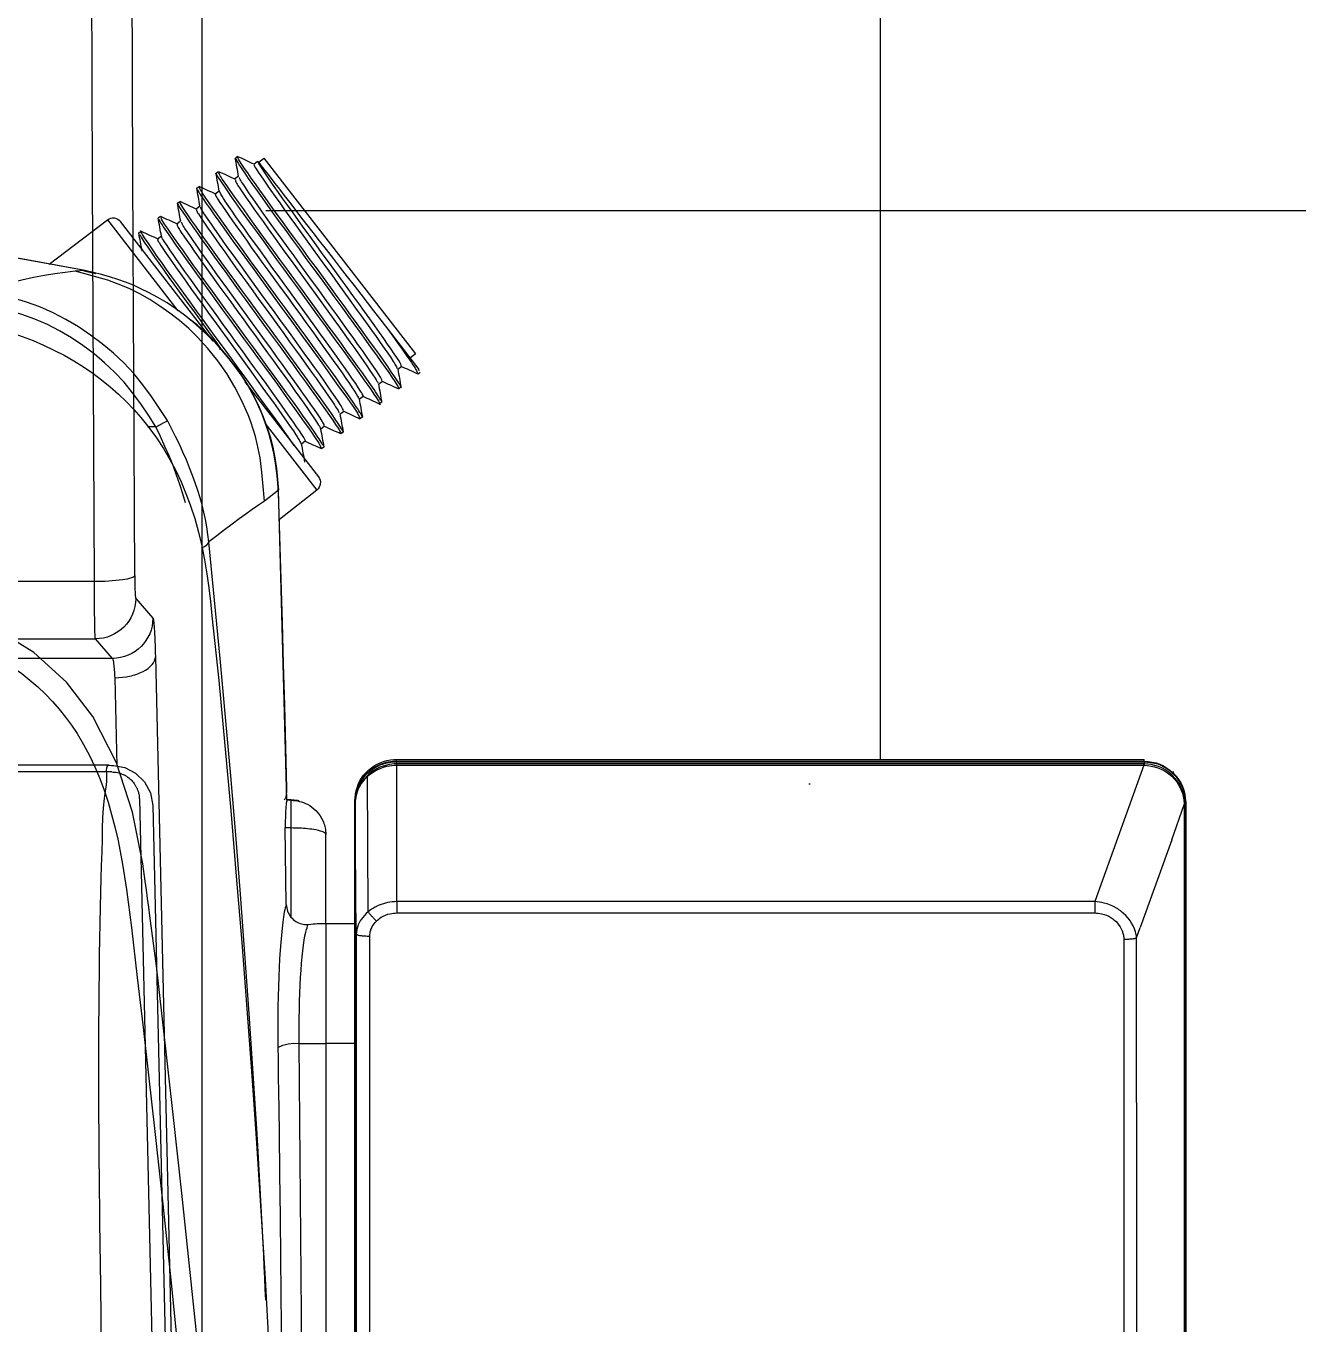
# Model space of a CAD drawing. Header units: millimetres. Extents: x 7294529 to 7346664, y 234399 to 276449.
# Drawn here: x 7302636.3 to 7302730.8, y 250838.3 to 250934.8 of the extents above; entities that cross this region are included whole.
import ezdxf
from ezdxf.xclip import XClip

# ---------------------------------------------------------------- set-up
doc = ezdxf.new("R2010")
doc.units = ezdxf.units.MM
doc.header["$LTSCALE"] = 100
doc.header["$XCLIPFRAME"] = 2
for name, color, linetype in [('BP', 7, 'Continuous'), ('U-39B-EX$0$FUR_욕실', 8, 'Continuous'), ('U-39B-EX$0$HAT', 8, 'Continuous'), ('U-39B-EX$0$S-ELE', 4, 'Continuous')]:
    doc.layers.add(name, color=color, linetype=linetype)

# ---------------------------------------------------------------- blocks, each defined once
blk = doc.blocks.new('U-39B-EX$0$대변기')
blk.add_wipeout([(22.249, 172.542), (8.912, 147.747), (6.746, 136.341), (0, 0), (6.746, -136.341), (8.912, -147.747), (22.075, -172.29), (48.748, -190.928), (71.393, -195), (166.776, -195), (163.874, -199.595), (211.559, -201.09), (211.593, -201.598), (211.811, -202.635), (212.508, -203.592), (213.122, -203.98), (214.154, -204.198), (220.754, -204.198), (220.754, -206.356), (211.679, -206.357), (211.156, -206.396), (210.27, -206.678), (209.31, -207.428), (208.746, -208.406), (208.586, -209.092), (208.561, -209.456), (208.566, -265.023), (208.683, -265.023), (208.781, -265.75), (209.146, -266.635), (209.439, -267.037), (210.115, -267.628), (210.657, -267.918), (211.055, -268.028), (211.754, -268.123), (489.288, -268.123), (490.393, -267.862), (490.867, -267.712), (491.452, -267.223), (492.007, -266.495), (492.243, -265.953), (492.338, -265.585), (492.393, -265), (492.393, -209.472), (492.274, -208.615), (492.053, -208.038), (491.645, -207.418), (491.175, -206.97), (490.657, -206.651), (490.048, -206.44), (489.564, -206.376), (489.288, -206.356), (294.651, -206.356), (294.651, -204.198), (299.371, -204.198), (299.927, -204.142), (300.815, -203.772), (301.133, -203.526), (301.57, -203.013), (301.802, -202.567), (301.976, -201.864), (301.977, -201.814), (356.763, -202.115), (409.646, -200.732), (451.071, -197.491), (521.76, -184.127), (558.832, -171.77), (607.507, -146.927), (640.318, -121.724), (666.396, -92.635), (682.862, -64.812), (689.365, -48.845), (694.462, -30.579), (696.683, -17.3), (697.462, -8.646), (697.701, 0.017), (696.016, 21.31), (691.269, 41.797), (683.337, 62.602), (669.046, 87.706), (652.78, 108.071), (630.642, 128.959), (599.081, 150.929), (558.195, 170.853), (516.937, 184.225), (478.6, 192.501), (440.581, 197.364), (409.565, 199.556), (375.328, 200.688), (311.092, 200.701), (281.722, 200.871), (251.346, 200.76), (223.329, 200.377), (188.294, 199.951), (182.405, 198.155), (177.518, 194.766), (79.796, 195), (40.704, 194.567), (37.247, 193.227), (37.247, 185.308)]).dxf.layer = 'U-39B-EX$0$FUR_욕실'
at = {"layer": 'U-39B-EX$0$FUR_욕실'}
for p, q in [((195.349, -186.996), (195.349, 0)), ((199.603, 0), (199.603, -187.068)), ((201.052, -188.343), (201.052, -30.493)), ((209.003, -188.092), (209.003, -179)), ((209.499, -188.288), (209.499, -179)), ((171.745, -183.628, 0), (168.446, -187.965, 0)), ((172.204, -186.132, 0), (172.101, -185.621, 0)), ((172.435, -187.098, 0), (172.204, -186.132, 0)), ((172.225, -186.278, 0), (172.204, -186.166, 0)), ((172.225, -186.278, 0), (172.278, -185.574, 0)), ((172.254, -186.214, 0), (172.438, -187.108, 0)), ((201.052, -188.343), (199.603, -187.068)), ((168.446, -187.965, 0), (175.213, -193.206, 0)), ((209.003, -188.09), (209.008, -188.272)), ((177.459, -195.823, 0), (168.575, -188.942, 0)), ((209.041, -188.683), (202.495, -188.53)), ((209.008, -188.272), (209.016, -188.404)), ((196.606, -190.066), (198.055, -191.341)), ((169.424, -190.305, 0), (169.298, -190.469, 0)), ((183.844, -191.571, 0), (183.844, -190.935, 0)), ((211.501, -190.336), (332.264, -193.142)), ((168.312, -191.742, 0), (168.188, -191.901, 0)), ((169.858, -191.68, 0), (169.633, -191.971, 0)), ((200.942, -191.528), (319.361, -194.282)), ((211.994, -191.336), (332.78, -194.141)), ((167.202, -193.175, 0), (167.077, -193.336, 0)), ((168.746, -193.116, 0), (168.522, -193.405, 0)), ((166.091, -194.61, 0), (165.966, -194.771, 0)), ((167.636, -194.548, 0), (167.411, -194.839, 0)), ((321.987, -195), (71.393, -195)), ((164.979, -196.045, 0), (164.856, -196.204, 0)), ((166.525, -195.984, 0), (166.3, -196.274, 0)), ((177.518, -195.931, 0), (177.518, -195.945, 0)), ((178.067, -196.294, 0), (178.004, -196.376, 0)), ((163.87, -197.477, 0), (163.743, -197.641, 0)), ((165.414, -197.418, 0), (165.189, -197.708, 0)), ((180.498, -198.176, 0), (187.559, -203.645, 0)), ((164.181, -199.199, 0), (163.874, -199.594, 0)), ((163.874, -199.594, 0), (178.422, -210.861, 0)), ((164.303, -198.852, 0), (164.089, -199.128, 0)), ((183.558, -199.669, 0), (188.538, -203.525, 0)), ((188.56, -200.685, 0), (189.356, -199.633, 0)), ((211.603, -201.312, 0), (188.56, -200.685, 0)), ((188.538, -203.525, 0), (190.726, -200.75, 0)), ((211.554, -201.311, 0), (211.554, -201.598, 0)), ((211.554, -201.598, 0), (211.603, -201.598, 0)), ((211.603, -201.312, 0), (211.603, -201.312, 0)), ((211.603, -201.598, 0), (211.603, -201.312, 0)), ((211.603, -201.598, 0), (213.639, -201.598, 0)), ((219.342, -201.259, 0), (213.639, -201.186, 0)), ((213.639, -201.186, 0), (213.639, -201.598, 0)), ((213.639, -201.598, 0), (220.287, -201.598, 0)), ((184.913, -202.668, 0), (185.137, -202.379, 0)), ((288.582, -202.733, 0), (229.685, -202.227, 0)), ((229.685, -202.227, 0), (229.685, -204.198, 0)), ((183.801, -204.104, 0), (184.026, -203.813, 0)), ((185.346, -204.043, 0), (185.471, -203.882, 0)), ((220.754, -204.198, 0), (214.154, -204.198, 0)), ((220.754, -203.891, 0), (220.754, -204.198, 0)), ((220.754, -204.198, 0), (220.754, -206.356, 0)), ((220.754, -204.198, 0), (229.685, -204.198, 0)), ((229.685, -206.356, 0), (229.685, -204.198, 0)), ((229.685, -204.198, 0), (288.582, -204.198, 0)), ((229.685, -204.198, 0), (288.582, -204.198, 0)), ((182.691, -205.538, 0), (182.915, -205.248, 0)), ((184.235, -205.479, 0), (184.36, -205.316, 0)), ((489.288, -206.356, 0), (211.755, -206.356, 0)), ((211.89, -206.373, 0), (211.755, -206.365, 0)), ((489.288, -206.365, 0), (211.755, -206.365, 0)), ((221.549, -206.464, 0), (211.89, -206.373, 0)), ((181.58, -206.972, 0), (181.804, -206.682, 0)), ((183.125, -206.911, 0), (183.248, -206.752, 0)), ((219.894, -207.342, 0), (209.842, -207.291, 0)), ((488.226, -207.459, 0), (221.7, -207.464, 0)), ((180.468, -208.407, 0), (180.693, -208.117, 0)), ((182.013, -208.347, 0), (182.139, -208.184, 0)), ((176.579, -208.802, 0), (179.572, -211.12, 0)), ((179.358, -209.84, 0), (179.582, -209.551, 0)), ((180.903, -209.781, 0), (181.027, -209.62, 0)), ((208.561, -209.456, 0), (208.561, -264.92, 0)), ((208.565, -209.456, 0), (208.561, -209.456, 0)), ((208.565, -209.456, 0), (208.565, -264.92, 0)), ((208.565, -209.456, 0), (208.565, -209.456, 0)), ((208.683, -209.456, 0), (208.565, -209.456, 0)), ((208.683, -209.456, 0), (208.683, -265.023, 0)), ((208.899, -209.472, 0), (208.733, -209.464, 0)), ((208.733, -209.464, 0), (208.733, -265.023, 0)), ((208.899, -209.472, 0), (208.899, -209.472, 0)), ((208.899, -264.997, 0), (208.899, -209.472, 0)), ((219.139, -209.472, 0), (208.99, -209.472, 0)), ((208.99, -209.472, 0), (208.99, -264.997, 0)), ((219.139, -209.472, 0), (219.98, -209.472, 0)), ((219.139, -261.371, 0), (219.139, -209.472, 0)), ((219.98, -209.472, 0), (219.98, -261.371, 0)), ((178.422, -210.861, 0), (178.728, -210.466, 0)), ((179.686, -211.133, 0), (179.572, -211.12, 0)), ((179.792, -211.215, 0), (179.916, -211.055, 0)), ((208.99, -264.997, 0), (219.139, -261.371, 0)), ((208.565, -264.92, 0), (208.561, -264.92, 0)), ((208.565, -264.92, 0), (208.566, -265.023, 0)), ((208.683, -265.023, 0), (208.566, -265.023, 0)), ((208.733, -265.023, 0), (208.899, -265.023, 0)), ((208.899, -265.023, 0), (208.899, -264.997, 0)), ((214.534, -267.078, 0), (221.072, -264.741, 0)), ((221.828, -264.47, 0), (221.072, -264.741, 0)), ((221.828, -264.47, 0), (221.828, -264.47, 0)), ((209.576, -267.208, 0), (209.469, -267.208, 0)), ((214.534, -267.078, 0), (211.927, -268.01, 0)), ((211.754, -268.123, 0), (211.645, -268.123, 0)), ((211.884, -268.025, 0), (211.754, -268.073, 0)), ((211.754, -268.073, 0), (489.288, -268.073, 0)), ((211.754, -268.123, 0), (489.288, -268.123, 0)), ((211.884, -268.025, 0), (211.892, -268.009, 0)), ((211.916, -268.025, 0), (211.884, -268.025, 0)), ((211.916, -268.025, 0), (211.927, -268.01, 0))]:
    blk.add_line(p, q, dxfattribs=at)
at = {"layer": 'U-39B-EX$0$FUR_욕실', "elevation": 0, "flags": 128}
for points in [[(217.606, -190.769), (216.324, -190.594), (212.491, -189.821), (208.811, -188.64), (205.387, -186.885), (202.832, -184.919), (200.615, -182.483), (198.812, -179.546), (197.512, -176.235), (196.778, -172.967), (196.44, -169.57), (196.405, -168.25), (196.405, -168.25), (196.405, -168.25)], [(211.554, -201.598), (211.603, -202.105), (211.627, -202.213)], [(489.423, -206.373), (488.809, -206.373), (486.351, -206.373), (476.523, -206.373), (437.208, -206.373), (279.951, -206.373), (270.771, -206.373), (214.537, -206.373), (211.89, -206.373)], [(211.89, -206.373), (214.537, -206.373), (270.771, -206.373), (350.656, -206.373), (406.89, -206.373), (463.123, -206.373), (489.423, -206.373)], [(221.549, -206.464), (223.526, -206.464), (231.434, -206.464), (263.067, -206.463), (389.599, -206.461), (431.857, -206.46), (488.076, -206.459)], [(208.99, -209.472), (208.973, -209.472), (208.958, -209.472), (208.944, -209.472), (208.931, -209.472), (208.921, -209.472), (208.912, -209.472), (208.905, -209.472), (208.899, -209.472)], [(219.139, -261.371), (219.226, -261.371), (219.321, -261.371), (219.422, -261.371), (219.529, -261.371), (219.639, -261.371), (219.752, -261.371), (219.866, -261.371), (219.98, -261.371)], [(221.932, -263.52), (339.146, -263.564), (398.711, -263.592), (458.275, -263.624), (488.057, -263.643)], [(208.99, -264.997), (208.973, -264.997), (208.958, -264.997), (208.944, -264.997), (208.931, -264.997), (208.921, -264.997), (208.912, -264.997), (208.905, -264.997), (208.899, -264.997)], [(489.392, -268.027), (380.659, -268.026), (350.649, -268.026), (230.61, -268.025), (211.916, -268.025)], [(211.927, -268.01), (212.542, -268.01), (214.999, -268.01), (224.827, -268.009), (264.142, -268.008), (342.771, -268.004), (416.09, -267.998), (489.41, -267.991)]]:
    blk.add_lwpolyline(points, dxfattribs=at)
at = {"layer": 'U-39B-EX$0$FUR_욕실'}
blk.add_lwpolyline([(209.016, -188.404), (209.178, -189.266), (209.587, -190.06), (210.222, -190.713), (211.045, -191.16), (212, -191.336)], dxfattribs=at)
for centre, radius, start, end in [((87.937, -18978.659), 18791.97, 89.6725033, 90.0355059), ((196.599, -187.063), 3.003, 270.11926, 359.89308), ((169.004, -188.389, 0), 0.7, 142.7429, 232.2429), ((128.389, -8780.175), 8593.535, 89.1108878, 89.2359455), ((198.049, -188.338), 3.003, 270.11926, 359.89308), ((87.463, -19012.519), 18822.832, 89.6729509, 90.0338237), ((192.067, -194.767, 0), 0.801, 293.78779, 346.24709), ((232.463, -201.926, 0), 2.795, 152.49794, 186.20052), ((187.988, -203.092, 0), 0.7, 232.2429, 321.7429), ((211.769, -209.442, 0), 3.086, 91.67736, 180.25524), ((209.009, -250.798, 0), 41.327, 90.0269, 90.15296), ((209.007, -262.542, 0), 2.484, 267.50862, 269.61675)]:
    blk.add_arc(centre, radius, start, end, dxfattribs=at)
for points, knots in [([(216.433, 189.482, 0), (218.563, 189.887, 0), (223.766, 190.875, 0), (232.28, 191.757, 0), (241.849, 192.564, 0), (254.516, 193.721, 0), (270.372, 195.323, 0), (289.667, 196.816, 0), (309.316, 198.032, 0), (329.548, 198.875, 0), (350.383, 199.375, 0), (371.781, 199.531, 0), (393.43, 199.258, 0), (415.082, 198.524, 0), (436.663, 197.218, 0), (458.082, 195.158, 0), (477.787, 192.441, 0), (495.729, 189.193, 0), (511.908, 185.608, 0), (527.926, 181.34, 0), (543.987, 176.268, 0), (560.035, 170.287, 0), (575.995, 163.318, 0), (591.535, 155.426, 0), (606.536, 146.594, 0), (619.783, 137.558, 0), (631.361, 128.533, 0), (641.396, 119.733, 0), (650.88, 110.328, 0), (659.715, 100.335, 0), (667.917, 89.636, 0), (675.35, 78.188, 0), (681.921, 66.023, 0), (687.475, 53.363, 0), (691.561, 41.379, 0), (694.407, 30.237, 0), (696.282, 20.048, 0), (697.436, 9.753, 0), (697.858, -1.187, 0), (697.334, -12.73, 0), (695.748, -24.794, 0), (693.189, -36.691, 0), (689.685, -48.404, 0), (685.255, -59.87, 0), (679.943, -71.044, 0), (673.833, -81.803, 0), (666.71, -92.479, 0), (658.518, -102.969, 0), (649.265, -113.209, 0), (639.333, -122.82, 0), (628.827, -131.785, 0), (617.296, -140.506, 0), (604.706, -148.885, 0), (591.042, -156.837, 0), (576.926, -164.019, 0), (562.444, -170.443, 0), (547.677, -176.128, 0), (532.193, -181.255, 0), (516.003, -185.779, 0), (499.126, -189.687, 0), (482.109, -192.888, 0), (462.899, -195.751, 0), (441.504, -198.03, 0), (418.005, -199.591, 0), (394.506, -200.392, 0), (371.129, -200.676, 0), (347.952, -200.516, 0), (326.901, -199.968, 0), (307.936, -199.127, 0), (290.952, -198.087, 0), (274.239, -196.804, 0), (255.578, -195.109, 0), (237.592, -193.131, 0), (224.266, -191.691, 0), (218.472, -190.889, 0), (217.606, -190.769, 0)], [0, 0, 0, 0, 0.006414, 0.015663, 0.024923, 0.034178, 0.052154, 0.070145, 0.08813, 0.106098, 0.124692, 0.14331, 0.161928, 0.180522, 0.198654, 0.216798, 0.23493, 0.248839, 0.262762, 0.276681, 0.290586, 0.305167, 0.319791, 0.33442, 0.349026, 0.363592, 0.374762, 0.385967, 0.397177, 0.408367, 0.419523, 0.431089, 0.442694, 0.454295, 0.465855, 0.474529, 0.483225, 0.491917, 0.500588, 0.510762, 0.520971, 0.531186, 0.541366, 0.55172, 0.562103, 0.572488, 0.582845, 0.594387, 0.605965, 0.617564, 0.629159, 0.640716, 0.653946, 0.667211, 0.680502, 0.693803, 0.70709, 0.720335, 0.734871, 0.749421, 0.763973, 0.778513, 0.798415, 0.818332, 0.838233, 0.858409, 0.878602, 0.898779, 0.914313, 0.929857, 0.945405, 0.960943, 0.982757, 0.997423, 1, 1, 1, 1]), ([(198.385, -168.282, 0), (198.388, -168.701, 0), (198.4, -170.197, 0), (198.627, -172.741, 0), (199.289, -175.907, 0), (200.445, -178.924, 0), (202.101, -181.665, 0), (204.2, -183.946, 0), (206.811, -185.935, 0), (209.956, -187.493, 0), (213.557, -188.582, 0), (217.277, -189.278, 0), (224.738, -190.197, 0), (238.401, -191.748, 0), (257.976, -193.816, 0), (279.916, -195.742, 0), (301.726, -197.242, 0), (322.265, -198.221, 0), (341.414, -198.776, 0), (359.05, -199.034, 0), (376.888, -199.028, 0), (396.39, -198.738, 0), (417.571, -198.016, 0), (440.368, -196.526, 0), (461.417, -194.336, 0), (480.637, -191.533, 0), (498.012, -188.306, 0), (515.242, -184.344, 0), (531.635, -179.771, 0), (547.174, -174.623, 0), (561.856, -168.97, 0), (576.255, -162.582, 0), (590.289, -155.442, 0), (603.876, -147.535, 0), (616.386, -139.209, 0), (627.839, -130.55, 0), (638.266, -121.655, 0), (648.124, -112.12, 0), (657.309, -101.96, 0), (665.436, -91.558, 0), (672.499, -80.976, 0), (678.555, -70.32, 0), (683.819, -59.252, 0), (688.209, -47.9, 0), (691.679, -36.307, 0), (694.214, -24.537, 0), (695.786, -12.602, 0), (696.305, -1.181, 0), (695.887, 9.642, 0), (694.743, 19.826, 0), (692.887, 29.906, 0), (690.067, 40.933, 0), (686.019, 52.799, 0), (680.514, 65.337, 0), (674.002, 77.385, 0), (666.633, 88.729, 0), (658.497, 99.338, 0), (649.727, 109.251, 0), (640.314, 118.581, 0), (630.356, 127.312, 0), (618.858, 136.273, 0), (605.694, 145.251, 0), (590.78, 154.031, 0), (575.332, 161.876, 0), (559.465, 168.806, 0), (541.951, 175.335, 0), (522.758, 181.244, 0), (501.905, 186.362, 0), (480.646, 190.415, 0), (459.06, 193.454, 0), (437.233, 195.588, 0), (415.665, 196.907, 0), (394.445, 197.638, 0), (373.633, 197.927, 0), (353.05, 197.818, 0), (332.507, 197.384, 0), (312.066, 196.597, 0), (291.744, 195.397, 0), (271.798, 193.901, 0), (255.532, 192.294, 0), (242.697, 191.132, 0), (233.169, 190.375, 0), (223.763, 189.307, 0), (216.129, 188.114, 0), (210.316, 186.524, 0), (206.85, 184.792, 0), (204.178, 182.734, 0), (202.111, 180.499, 0), (200.4, 177.684, 0), (199.171, 174.361, 0), (198.489, 170.79, 0), (198.42, 168.332, 0), (198.385, 167.103, 0)], [0, 0, 0, 0, 0.001013, 0.003622, 0.006228, 0.009035, 0.011841, 0.014627, 0.017416, 0.020908, 0.024426, 0.027971, 0.031501, 0.045381, 0.066017, 0.085104, 0.104198, 0.12328, 0.137934, 0.152601, 0.167268, 0.181921, 0.200236, 0.218565, 0.236881, 0.250956, 0.265043, 0.279128, 0.293198, 0.305689, 0.318219, 0.330762, 0.343296, 0.355806, 0.368283, 0.37916, 0.390074, 0.400992, 0.41189, 0.422754, 0.432485, 0.442242, 0.451997, 0.461726, 0.47128, 0.480865, 0.490446, 0.499993, 0.508129, 0.516286, 0.524445, 0.532584, 0.543445, 0.554344, 0.565246, 0.576112, 0.586613, 0.597144, 0.607694, 0.61824, 0.628753, 0.642488, 0.65626, 0.670054, 0.683843, 0.697592, 0.714681, 0.731786, 0.74888, 0.766406, 0.783944, 0.801471, 0.818416, 0.835382, 0.852348, 0.869292, 0.88688, 0.904485, 0.922096, 0.939692, 0.948425, 0.957164, 0.965892, 0.974611, 0.978706, 0.982792, 0.98541, 0.988024, 0.991033, 0.994042, 0.997019, 1, 1, 1, 1]), ([(172.204, -186.166, 0), (171.045, -179.862, 0), (168.726, -167.251, 0), (166.772, -154.579, 0), (165.795, -148.242, 0)], [0, 0, 0, 0, 0.499908, 1, 1, 1, 1]), ([(172.101, -185.621, 0), (170.961, -179.407, 0), (168.683, -166.977, 0), (166.758, -154.488, 0), (165.795, -148.242, 0)], [0, 0, 0, 0, 0.49991, 1, 1, 1, 1]), ([(175.322, -171.849, 0), (175.401, -173.083, 0), (175.56, -175.55, 0), (176.263, -179.118, 0), (177.361, -182.472, 0), (178.867, -185.537, 0), (180.804, -188.241, 0), (183.255, -190.694, 0), (186.229, -192.706, 0), (189.799, -194.3, 0), (193.719, -195.274, 0), (202.891, -196.301, 0), (217.217, -197.586, 0), (237.029, -199.105, 0), (257.294, -200.289, 0), (276.281, -201.111, 0), (293.916, -201.654, 0), (310.104, -201.989, 0), (326.565, -202.174, 0), (343.471, -202.202, 0), (360.776, -202.104, 0), (378.428, -201.847, 0), (396.205, -201.357, 0), (414.392, -200.544, 0), (432.963, -199.352, 0), (445.553, -198.058, 0), (451.847, -197.411, 0)], [0, 0, 0, 0, 0.011878, 0.023745, 0.03504, 0.046327, 0.057664, 0.069006, 0.082797, 0.096612, 0.112546, 0.128518, 0.202229, 0.276443, 0.350679, 0.424875, 0.480613, 0.536408, 0.592191, 0.64791, 0.70551, 0.763162, 0.820811, 0.878407, 0.939206, 1, 1, 1, 1]), ([(172.278, -185.574, 0), (172.387, -184.577, 0), (172.606, -182.577, 0), (173.339, -180.076, 0), (173.706, -178.823, 0)], [0, 0, 0, 0, 0.498685, 1, 1, 1, 1]), ([(183.38, -192.426, 0), (182.168, -191.645, 0), (179.744, -190.083, 0), (176.9, -186.789, 0), (174.742, -183.016, 0), (174.051, -180.22, 0), (173.706, -178.823, 0)], [0, 0, 0, 0, 0.250147, 0.500234, 0.750199, 1, 1, 1, 1]), ([(183.844, -191.571, 0), (182.693, -190.829, 0), (180.392, -189.347, 0), (177.694, -186.218, 0), (175.648, -182.631, 0), (174.995, -179.974, 0), (174.668, -178.645, 0)], [0, 0, 0, 0, 0.249982, 0.499972, 0.749977, 1, 1, 1, 1]), ([(189.356, -199.633, 0), (187.924, -199.529, 0), (184.975, -199.314, 0), (180.754, -197.577, 0), (177.289, -195.011, 0), (174.783, -191.963, 0), (173.107, -188.868, 0), (172.55, -186.654, 0), (172.278, -185.574, 0)], [0, 0, 0, 0, 0.178897, 0.368256, 0.562198, 0.713546, 0.860354, 1, 1, 1, 1]), ([(177.518, -195.931, 0), (176.831, -195.21, 0), (175.429, -193.74, 0), (173.896, -191.25, 0), (172.797, -188.738, 0), (172.417, -187.103, 0), (172.225, -186.278, 0)], [0, 0, 0, 0, 0.271195, 0.553459, 0.774358, 1, 1, 1, 1]), ([(194.904, -189.994), (194.938, -189.985), (195.009, -189.902), (195.127, -189.6), (195.24, -188.971), (195.325, -188.053), (195.347, -187.356), (195.349, -186.996)], [0, 0, 0, 0, 0.034067, 0.09655, 0.321312, 0.648161, 1, 1, 1, 1]), ([(199.603, -187.068), (199.567, -187.056), (199.441, -187.056), (199.189, -187.037), (198.799, -187.03), (198.287, -187.019), (197.664, -187.011), (196.673, -187.001), (195.891, -186.997), (195.349, -186.996)], [0, 0, 0, 0, 0.026666, 0.086995, 0.17921, 0.301254, 0.448612, 0.617954, 1, 1, 1, 1]), ([(242.983, -187.404), (237.212, -187.344), (233.65, -187.321), (228.356, -187.326), (223.276, -187.377), (218.63, -187.443), (214.856, -187.605), (211.676, -187.626), (210.311, -187.979), (208.988, -187.877), (209.003, -188.092)], [0, 0, 0, 0, 0.176478, 0.356056, 0.528849, 0.685348, 0.816957, 0.916462, 0.978461, 1, 1, 1, 1]), ([(202.495, -188.53), (202.489, -188.894), (202.429, -189.442), (202.239, -190.136), (201.991, -190.724), (201.614, -191.284), (201.145, -191.515), (200.942, -191.528)], [0, 0, 0, 0, 0.301773, 0.453409, 0.595897, 0.831215, 1, 1, 1, 1]), ([(202.495, -188.53), (202.303, -188.522), (201.959, -188.502), (201.52, -188.46), (201.239, -188.42), (201.103, -188.379), (201.06, -188.357), (201.052, -188.343)], [0, 0, 0, 0, 0.394723, 0.703633, 0.907827, 0.967538, 1, 1, 1, 1]), ([(209.499, -188.288), (209.498, -188.431), (209.529, -188.714), (209.639, -189.051), (209.765, -189.299), (209.911, -189.527), (210.129, -189.778), (210.387, -189.98), (210.608, -190.109), (210.779, -190.188), (210.955, -190.251), (211.195, -190.312), (211.379, -190.334), (211.501, -190.336)], [0, 0, 0, 0, 0.134861, 0.2682, 0.333559, 0.398236, 0.524101, 0.646791, 0.70672, 0.766235, 0.825311, 0.883786, 1, 1, 1, 1]), ([(194.904, -189.994), (195.121, -189.995), (195.518, -190), (195.985, -190.012), (196.285, -190.028), (196.442, -190.036), (196.54, -190.052), (196.594, -190.056), (196.606, -190.066)], [0, 0, 0, 0, 0.381845, 0.69832, 0.819995, 0.912437, 0.972806, 1, 1, 1, 1]), ([(185.238, -201.848, 0), (184.81, -201.553, 0), (183.863, -200.901, 0), (181.556, -199.214, 0), (178.77, -197.196, 0), (175.873, -195.066, 0), (173.206, -193.123, 0), (171.026, -191.566, 0), (169.699, -190.646, 0), (169.145, -190.323, 0), (169.339, -190.518, 0), (169.365, -190.544, 0)], [0, 0, 0, 0, 0.103365, 0.228717, 0.354053, 0.479404, 0.604734, 0.73007, 0.85541, 0.980745, 1, 1, 1, 1]), ([(169.293, -190.473, 0), (169.389, -190.681, 0), (169.581, -191.099, 0), (169.773, -191.516, 0), (169.869, -191.725, 0)], [0, 0, 0, 0, 0.500039, 1, 1, 1, 1]), ([(170.774, -190.542, 0), (170.548, -190.501, 0), (170.097, -190.42, 0), (169.645, -190.338, 0), (169.419, -190.297, 0)], [0, 0, 0, 0, 0.499967, 1, 1, 1, 1]), ([(169.529, -190.369, 0), (169.599, -190.394, 0), (169.762, -190.454, 0), (171.109, -191.374, 0), (173.212, -192.883, 0), (175.644, -194.657, 0), (177.3, -195.863, 0), (178.004, -196.376, 0)], [0, 0, 0, 0, 0.169477, 0.391602, 0.61375, 0.835883, 1, 1, 1, 1]), ([(168.175, -191.893, 0), (168.271, -192.102, 0), (168.463, -192.52, 0), (168.655, -192.937, 0), (168.751, -193.146, 0)], [0, 0, 0, 0, 0.50004, 1, 1, 1, 1]), ([(185.209, -203.956, 0), (185.185, -203.96, 0), (185.118, -203.969, 0), (183.975, -203.19, 0), (182.004, -201.793, 0), (179.421, -199.903, 0), (176.541, -197.816, 0), (173.705, -195.721, 0), (171.179, -193.906, 0), (169.326, -192.581, 0), (168.293, -191.893, 0), (168.301, -191.964, 0), (168.303, -191.99, 0)], [0, 0, 0, 0, 0.062254, 0.171555, 0.280862, 0.390172, 0.499477, 0.608797, 0.718101, 0.82742, 0.936725, 1, 1, 1, 1]), ([(169.671, -191.978, 0), (169.445, -191.937, 0), (168.993, -191.856, 0), (168.542, -191.774, 0), (168.316, -191.733, 0)], [0, 0, 0, 0, 0.499962, 1, 1, 1, 1]), ([(168.447, -191.823, 0), (168.445, -191.807, 0), (168.439, -191.747, 0), (169.391, -192.396, 0), (171.21, -193.666, 0), (173.702, -195.492, 0), (176.548, -197.551, 0), (179.417, -199.668, 0), (182.026, -201.556, 0), (184.033, -202.99, 0), (185.264, -203.832, 0), (185.351, -203.823, 0), (185.389, -203.818, 0)], [0, 0, 0, 0, 0.038315, 0.14791, 0.257504, 0.367109, 0.476705, 0.58632, 0.695912, 0.805514, 0.915111, 1, 1, 1, 1]), ([(184.898, -202.656, 0), (184.902, -202.661, 0), (185.021, -202.793, 0), (184.47, -202.467, 0), (183.243, -201.624, 0), (181.253, -200.216, 0), (178.856, -198.479, 0), (176.277, -196.599, 0), (173.806, -194.823, 0), (171.706, -193.303, 0), (170.292, -192.35, 0), (169.625, -191.903, 0), (169.679, -191.99, 0), (169.682, -191.995, 0)], [0, 0, 0, 0, 0.004139, 0.113996, 0.223876, 0.333737, 0.443606, 0.553466, 0.663324, 0.773198, 0.883058, 0.992937, 1, 1, 1, 1]), ([(169.947, -191.749, 0), (169.928, -191.722, 0), (169.846, -191.607, 0), (170.561, -192.052, 0), (172.011, -193.07, 0), (174.14, -194.578, 0), (176.61, -196.383, 0), (179.191, -198.25, 0), (181.587, -199.982, 0), (183.508, -201.353, 0), (184.79, -202.219, 0), (184.98, -202.297, 0), (185.067, -202.333, 0)], [0, 0, 0, 0, 0.0338857, 0.1431559, 0.2524468, 0.3617216, 0.4710124, 0.5802853, 0.6895637, 0.7988425, 0.9081163, 1, 1, 1, 1]), ([(183.844, -191.571, 0), (183.789, -191.671, 0), (183.681, -191.871, 0), (183.538, -192.133, 0), (183.428, -192.337, 0), (183.396, -192.396, 0), (183.38, -192.426, 0)], [0, 0, 0, 0, 0.25, 0.5, 0.75, 1, 1, 1, 1]), ([(189.497, -193.773, 0), (188.58, -193.494, 0), (186.754, -192.938, 0), (184.811, -192.025, 0), (183.844, -191.571, 0)], [0, 0, 0, 0, 0.502277, 1, 1, 1, 1]), ([(198.055, -191.341), (198.075, -191.359), (198.162, -191.375), (198.324, -191.403), (198.579, -191.427), (198.912, -191.452), (199.324, -191.474), (200.009, -191.504), (200.557, -191.519), (200.941, -191.528)], [0, 0, 0, 0, 0.028186, 0.086265, 0.174467, 0.290367, 0.433154, 0.601507, 1, 1, 1, 1]), ([(192.39, -195.499, 0), (191.65, -195.399, 0), (190.17, -195.197, 0), (188.053, -194.528, 0), (185.721, -193.632, 0), (184.16, -192.828, 0), (183.38, -192.426, 0)], [0, 0, 0, 0, 0.250302, 0.500551, 0.750303, 1, 1, 1, 1]), ([(167.071, -193.341, 0), (167.167, -193.55, 0), (167.359, -193.968, 0), (167.551, -194.385, 0), (167.647, -194.594, 0)], [0, 0, 0, 0, 0.500041, 1, 1, 1, 1]), ([(184.188, -205.442, 0), (184.201, -205.457, 0), (184.328, -205.604, 0), (183.686, -205.175, 0), (182.221, -204.184, 0), (179.955, -202.537, 0), (177.23, -200.558, 0), (174.324, -198.434, 0), (171.581, -196.42, 0), (169.252, -194.757, 0), (167.728, -193.679, 0), (167.013, -193.233, 0), (167.131, -193.371, 0), (167.151, -193.394, 0)], [0, 0, 0, 0, 0.011994, 0.119443, 0.226879, 0.33433, 0.441766, 0.54921, 0.656647, 0.764082, 0.87153, 0.978968, 1, 1, 1, 1]), ([(167.263, -193.222, 0), (167.247, -193.202, 0), (167.125, -193.057, 0), (167.793, -193.505, 0), (169.297, -194.526, 0), (171.586, -196.192, 0), (174.326, -198.181, 0), (177.23, -200.306, 0), (179.962, -202.31, 0), (182.263, -203.952, 0), (183.768, -205.015, 0), (184.459, -205.434, 0), (184.291, -205.254, 0), (184.248, -205.207, 0)], [0, 0, 0, 0, 0.016073, 0.121382, 0.226681, 0.331994, 0.437292, 0.542599, 0.647897, 0.753194, 0.858504, 0.963803, 1, 1, 1, 1]), ([(168.558, -193.412, 0), (168.332, -193.371, 0), (167.88, -193.289, 0), (167.428, -193.208, 0), (167.202, -193.167, 0)], [0, 0, 0, 0, 0.499956, 1, 1, 1, 1]), ([(183.699, -204.025, 0), (183.715, -204.055, 0), (183.769, -204.154, 0), (182.974, -203.648, 0), (181.438, -202.566, 0), (179.257, -201.018, 0), (176.764, -199.192, 0), (174.187, -197.333, 0), (171.829, -195.626, 0), (169.977, -194.312, 0), (168.817, -193.531, 0), (168.685, -193.494, 0), (168.631, -193.478, 0)], [0, 0, 0, 0, 0.0462322, 0.1559316, 0.2656459, 0.375347, 0.4850668, 0.5947675, 0.7044778, 0.8141816, 0.9238845, 1, 1, 1, 1]), ([(168.774, -193.137, 0), (168.852, -193.157, 0), (169.015, -193.198, 0), (170.265, -194.054, 0), (172.153, -195.389, 0), (174.526, -197.101, 0), (177.094, -198.978, 0), (179.594, -200.774, 0), (181.744, -202.334, 0), (183.25, -203.359, 0), (183.987, -203.852, 0), (183.947, -203.77, 0), (183.941, -203.757, 0)], [0, 0, 0, 0, 0.101619, 0.211182, 0.32073, 0.430282, 0.539833, 0.649376, 0.758942, 0.86849, 0.978053, 1, 1, 1, 1]), ([(165.954, -194.763, 0), (166.05, -194.971, 0), (166.238, -195.381, 0), (166.426, -195.79, 0), (166.519, -195.991, 0)], [0, 0, 0, 0, 0.5095602, 1, 1, 1, 1]), ([(182.999, -206.832, 0), (183.005, -206.851, 0), (183.028, -206.925, 0), (182.106, -206.297, 0), (180.318, -205.052, 0), (177.847, -203.242, 0), (175.008, -201.189, 0), (172.134, -199.069, 0), (169.509, -197.167, 0), (167.471, -195.711, 0), (166.196, -194.834, 0), (166.086, -194.828, 0), (166.036, -194.826, 0)], [0, 0, 0, 0, 0.038057, 0.14717, 0.256282, 0.365407, 0.474521, 0.583653, 0.692763, 0.801882, 0.910998, 1, 1, 1, 1]), ([(167.439, -194.844, 0), (167.213, -194.804, 0), (166.761, -194.722, 0), (166.309, -194.641, 0), (166.084, -194.6, 0)], [0, 0, 0, 0, 0.499956, 1, 1, 1, 1]), ([(166.217, -194.691, 0), (166.251, -194.692, 0), (166.336, -194.695, 0), (167.528, -195.508, 0), (169.53, -196.931, 0), (172.13, -198.832, 0), (175.016, -200.924, 0), (177.843, -203.013, 0), (180.35, -204.813, 0), (182.17, -206.114, 0), (183.164, -206.771, 0), (183.14, -206.69, 0), (183.131, -206.661, 0)], [0, 0, 0, 0, 0.068916, 0.177966, 0.287023, 0.39608, 0.505134, 0.6142, 0.723253, 0.832322, 0.941375, 1, 1, 1, 1]), ([(182.625, -205.487, 0), (182.582, -205.489, 0), (182.485, -205.492, 0), (181.356, -204.729, 0), (179.547, -203.45, 0), (177.214, -201.774, 0), (174.658, -199.902, 0), (172.132, -198.088, 0), (169.928, -196.487, 0), (168.329, -195.387, 0), (167.501, -194.833, 0), (167.515, -194.9, 0), (167.519, -194.917, 0)], [0, 0, 0, 0, 0.088135, 0.197419, 0.306695, 0.415971, 0.525253, 0.634523, 0.743818, 0.853093, 0.962379, 1, 1, 1, 1]), ([(167.74, -194.629, 0), (167.735, -194.602, 0), (167.719, -194.526, 0), (168.611, -195.106, 0), (170.237, -196.255, 0), (172.471, -197.845, 0), (174.987, -199.691, 0), (177.553, -201.538, 0), (179.865, -203.215, 0), (181.643, -204.464, 0), (182.692, -205.168, 0), (182.769, -205.166, 0), (182.798, -205.165, 0)], [0, 0, 0, 0, 0.05949, 0.168952, 0.278422, 0.387883, 0.497361, 0.606822, 0.716297, 0.82576, 0.935226, 1, 1, 1, 1]), ([(177.518, -195.945, 0), (176.967, -195.407, 0), (176.351, -194.806, 0), (175.86, -194.083, 0), (175.81, -194.008, 0)], [0, 0, 0, 0, 0.897192, 1, 1, 1, 1]), ([(189.356, -199.633, 0), (189.77, -199.041, 0), (190.597, -197.858, 0), (191.792, -196.286, 0), (192.39, -195.499, 0)], [0, 0, 0, 0, 0.499635, 1, 1, 1, 1]), ([(248.759, -199.734, 0), (247.654, -199.686, 0), (240.433, -199.368, 0), (227.429, -198.522, 0), (209.719, -197.196, 0), (198.166, -196.065, 0), (192.39, -195.499, 0)], [0, 0, 0, 0, 0.05678, 0.371178, 0.685585, 1, 1, 1, 1]), ([(164.848, -196.209, 0), (164.944, -196.418, 0), (165.137, -196.835, 0), (165.329, -197.253, 0), (165.425, -197.461, 0)], [0, 0, 0, 0, 0.500043, 1, 1, 1, 1]), ([(181.89, -208.273, 0), (181.833, -208.255, 0), (181.693, -208.211, 0), (180.399, -207.327, 0), (178.325, -205.842, 0), (175.68, -203.911, 0), (172.785, -201.808, 0), (169.98, -199.738, 0), (167.524, -197.979, 0), (165.791, -196.742, 0), (164.891, -196.157, 0), (164.953, -196.262, 0), (164.971, -196.294, 0)], [0, 0, 0, 0, 0.07674, 0.186221, 0.295712, 0.405198, 0.514683, 0.624176, 0.733659, 0.84316, 0.952645, 1, 1, 1, 1]), ([(166.326, -196.279, 0), (166.1, -196.238, 0), (165.649, -196.156, 0), (165.197, -196.075, 0), (164.971, -196.034, 0)], [0, 0, 0, 0, 0.499961, 1, 1, 1, 1]), ([(165.086, -196.111, 0), (165.075, -196.091, 0), (165.021, -195.996, 0), (165.858, -196.565, 0), (167.56, -197.74, 0), (169.978, -199.51, 0), (172.79, -201.545, 0), (175.679, -203.672, 0), (178.332, -205.602, 0), (180.488, -207.142, 0), (181.767, -208.023, 0), (182.303, -208.337, 0), (182.126, -208.16, 0), (182.118, -208.152, 0)], [0, 0, 0, 0, 0.028076, 0.135495, 0.242908, 0.350338, 0.457754, 0.565186, 0.672598, 0.780015, 0.887435, 0.994851, 1, 1, 1, 1]), ([(181.516, -206.923, 0), (181.532, -206.943, 0), (181.636, -207.069, 0), (181.001, -206.683, 0), (179.647, -205.74, 0), (177.578, -204.276, 0), (175.138, -202.499, 0), (172.556, -200.625, 0), (170.121, -198.869, 0), (168.131, -197.439, 0), (166.717, -196.48, 0), (166.454, -196.35, 0), (166.325, -196.285, 0)], [0, 0, 0, 0, 0.020579, 0.12975, 0.238944, 0.34812, 0.457307, 0.566481, 0.675656, 0.784839, 0.894012, 1, 1, 1, 1]), ([(166.58, -196.027, 0), (166.565, -196.01, 0), (166.458, -195.881, 0), (167.075, -196.254, 0), (168.404, -197.178, 0), (170.458, -198.631, 0), (172.89, -200.401, 0), (175.471, -202.276, 0), (177.916, -204.038, 0), (179.922, -205.481, 0), (181.362, -206.459, 0), (181.642, -206.603, 0), (181.781, -206.674, 0)], [0, 0, 0, 0, 0.017346, 0.126729, 0.236135, 0.345523, 0.454921, 0.564307, 0.673693, 0.783088, 0.892474, 1, 1, 1, 1]), ([(177.518, -195.931, 0), (178.255, -196.575, 0), (179.75, -197.88, 0), (182.405, -199.335, 0), (185.361, -200.395, 0), (187.481, -200.587, 0), (188.56, -200.685, 0)], [0, 0, 0, 0, 0.235161, 0.476872, 0.73393, 1, 1, 1, 1]), ([(188.755, -200.691, 0), (187.763, -200.61, 0), (185.75, -200.445, 0), (182.819, -199.504, 0), (179.987, -198.066, 0), (178.35, -196.66, 0), (177.518, -195.945, 0)], [0, 0, 0, 0, 0.241088, 0.489185, 0.740391, 1, 1, 1, 1]), ([(180.834, -209.745, 0), (180.843, -209.757, 0), (180.923, -209.867, 0), (180.184, -209.365, 0), (178.599, -208.283, 0), (176.249, -206.567, 0), (173.475, -204.557, 0), (170.575, -202.428, 0), (167.878, -200.457, 0), (165.635, -198.855, 0), (164.247, -197.886, 0), (163.624, -197.506, 0), (163.759, -197.651, 0), (163.766, -197.658, 0)], [0, 0, 0, 0, 0.013629, 0.122616, 0.231594, 0.34059, 0.44957, 0.558562, 0.667539, 0.776518, 0.885505, 0.994485, 1, 1, 1, 1]), ([(163.732, -197.632, 0), (163.828, -197.841, 0), (164.016, -198.25, 0), (164.205, -198.66, 0), (164.297, -198.86, 0)], [0, 0, 0, 0, 0.509929, 1, 1, 1, 1]), ([(165.22, -197.714, 0), (164.995, -197.673, 0), (164.543, -197.592, 0), (164.091, -197.51, 0), (163.865, -197.469, 0)], [0, 0, 0, 0, 0.4999672, 1, 1, 1, 1]), ([(163.95, -197.521, 0), (164.05, -197.566, 0), (164.266, -197.666, 0), (165.716, -198.659, 0), (167.88, -200.22, 0), (170.577, -202.184, 0), (173.478, -204.299, 0), (176.251, -206.34, 0), (178.638, -208.046, 0), (180.256, -209.196, 0), (181.049, -209.7, 0), (180.951, -209.573, 0), (180.928, -209.544, 0)], [0, 0, 0, 0, 0.092957, 0.202229, 0.311513, 0.420786, 0.530063, 0.639339, 0.748611, 0.857899, 0.967173, 1, 1, 1, 1]), ([(180.366, -208.328, 0), (180.367, -208.353, 0), (180.372, -208.422, 0), (179.455, -207.823, 0), (177.807, -206.659, 0), (175.561, -205.058, 0), (173.039, -203.208, 0), (170.477, -201.365, 0), (168.176, -199.696, 0), (166.418, -198.463, 0), (165.397, -197.777, 0), (165.332, -197.788, 0), (165.308, -197.793, 0)], [0, 0, 0, 0, 0.0627774, 0.1722276, 0.2816833, 0.3911311, 0.5005952, 0.6100429, 0.7195068, 0.8289563, 0.9384095, 1, 1, 1, 1]), ([(165.486, -197.474, 0), (165.522, -197.469, 0), (165.605, -197.455, 0), (166.704, -198.196, 0), (168.494, -199.461, 0), (170.816, -201.128, 0), (173.368, -202.998, 0), (175.901, -204.816, 0), (178.118, -206.427, 0), (179.736, -207.543, 0), (180.583, -208.11, 0), (180.58, -208.053, 0), (180.579, -208.038, 0)], [0, 0, 0, 0, 0.085167, 0.194844, 0.304513, 0.414183, 0.523859, 0.633523, 0.743211, 0.85288, 0.962558, 1, 1, 1, 1]), ([(179.342, -209.827, 0), (179.253, -209.801, 0), (179.073, -209.749, 0), (177.793, -208.869, 0), (175.885, -207.521, 0), (173.503, -205.799, 0), (170.933, -203.923, 0), (168.436, -202.129, 0), (166.316, -200.592, 0), (164.775, -199.539, 0), (164.239, -199.201, 0), (164.129, -199.156, 0), (164.122, -199.153, 0)], [0, 0, 0, 0, 0.106006, 0.216747, 0.327472, 0.438202, 0.548928, 0.659649, 0.77039, 0.881115, 0.991856, 1, 1, 1, 1]), ([(164.122, -199.153, 0), (164.222, -199.231, 0), (164.43, -199.392, 0), (165.67, -200.353, 0), (167.583, -201.834, 0), (170.018, -203.721, 0), (172.674, -205.777, 0), (174.942, -207.534, 0), (176.132, -208.455, 0), (176.579, -208.802, 0)], [0, 0, 0, 0, 0.136581, 0.284078, 0.437174, 0.588915, 0.750265, 0.90604, 1, 1, 1, 1]), ([(164.403, -198.929, 0), (164.385, -198.9, 0), (164.323, -198.796, 0), (165.096, -199.284, 0), (166.609, -200.35, 0), (168.776, -201.887, 0), (171.263, -203.708, 0), (173.841, -205.569, 0), (176.21, -207.283, 0), (178.082, -208.613, 0), (179.283, -209.422, 0), (179.431, -209.469, 0), (179.495, -209.49, 0)], [0, 0, 0, 0, 0.0427386, 0.1519459, 0.2611698, 0.3703797, 0.4796079, 0.5888171, 0.6980346, 0.8072474, 0.9164583, 1, 1, 1, 1]), ([(210.732, -201.292, 0), (206.614, -201.191, 0), (199.259, -201.012, 0), (191.965, -200.789, 0), (188.755, -200.691, 0)], [0, 0, 0, 0, 0.559999, 1, 1, 1, 1]), ([(219.342, -201.259, 0), (219.513, -201.209, 0), (219.954, -201.082, 0), (221.502, -200.888, 0), (223.96, -200.719, 0), (226.926, -200.619, 0), (228.965, -200.63, 0), (229.984, -200.635, 0)], [0, 0, 0, 0, 0.136647, 0.352943, 0.568677, 0.784311, 1, 1, 1, 1]), ([(229.984, -200.635, 0), (231.03, -200.649, 0), (236.263, -200.721, 0), (251.585, -200.919, 0), (265.863, -200.994, 0), (275.954, -201.047, 0)], [0, 0, 0, 0, 0.068292, 0.341458, 1, 1, 1, 1]), ([(211.559, -201.09, 0), (211.546, -201.122, 0), (211.52, -201.188, 0), (211.316, -201.257, 0), (211.038, -201.293, 0), (210.822, -201.292, 0), (210.732, -201.292, 0)], [0, 0, 0, 0, 0.264189, 0.540057, 0.808356, 1, 1, 1, 1]), ([(211.603, -201.312, 0), (211.637, -201.297, 0), (211.705, -201.267, 0), (212.041, -201.228, 0), (212.506, -201.199, 0), (213.066, -201.183, 0), (213.449, -201.185, 0), (213.639, -201.186, 0)], [0, 0, 0, 0, 0.200923, 0.401855, 0.602498, 0.802542, 1, 1, 1, 1]), ([(211.603, -201.598, 0), (211.619, -201.819, 0), (211.65, -202.247, 0), (211.907, -202.899, 0), (212.389, -203.561, 0), (213.036, -203.982, 0), (213.663, -204.166, 0), (213.985, -204.198, 0), (214.151, -204.198, 0), (214.154, -204.198, 0)], [0, 0, 0, 0, 0.155841, 0.302182, 0.496173, 0.752352, 0.873096, 0.997547, 1, 1, 1, 1]), ([(213.639, -201.598, 0), (213.642, -201.819, 0), (213.648, -202.247, 0), (213.697, -202.898, 0), (213.792, -203.561, 0), (213.948, -204.073, 0), (214.085, -204.197, 0), (214.153, -204.198, 0), (214.154, -204.198, 0)], [0, 0, 0, 0, 0.156512, 0.30321, 0.497138, 0.752872, 0.997536, 1, 1, 1, 1]), ([(219.342, -201.259, 0), (219.519, -201.277, 0), (219.862, -201.312, 0), (220.149, -201.505, 0), (220.287, -201.598, 0)], [0, 0, 0, 0, 0.517252, 1, 1, 1, 1]), ([(220.287, -201.598, 0), (220.406, -201.712, 0), (220.642, -201.94, 0), (220.82, -202.394, 0), (220.846, -202.716, 0), (220.834, -202.876, 0), (220.833, -202.895, 0)], [0, 0, 0, 0, 0.320893, 0.642158, 0.958202, 1, 1, 1, 1]), ([(185.479, -203.88, 0), (185.383, -203.671, 0), (185.191, -203.254, 0), (184.999, -202.837, 0), (184.903, -202.629, 0)], [0, 0, 0, 0, 0.5000342, 1, 1, 1, 1]), ([(185.108, -202.374, 0), (185.334, -202.415, 0), (185.787, -202.496, 0), (186.239, -202.578, 0), (186.465, -202.618, 0)], [0, 0, 0, 0, 0.499966, 1, 1, 1, 1]), ([(229.685, -202.227, 0), (228.844, -202.222, 0), (227.163, -202.212, 0), (224.717, -202.312, 0), (222.692, -202.481, 0), (221.326, -202.689, 0), (220.985, -202.831, 0), (220.833, -202.895, 0)], [0, 0, 0, 0, 0.2074056, 0.4148495, 0.6226299, 0.8312205, 1, 1, 1, 1]), ([(220.833, -202.895, 0), (220.809, -203.135, 0), (220.768, -203.556, 0), (220.762, -203.79, 0), (220.76, -203.891, 0)], [0, 0, 0, 0, 0.56979, 1, 1, 1, 1]), ([(184.366, -205.311, 0), (184.27, -205.103, 0), (184.078, -204.686, 0), (183.887, -204.269, 0), (183.791, -204.06, 0)], [0, 0, 0, 0, 0.500041, 1, 1, 1, 1]), ([(183.993, -203.808, 0), (184.22, -203.848, 0), (184.672, -203.93, 0), (185.124, -204.011, 0), (185.35, -204.052, 0)], [0, 0, 0, 0, 0.499955, 1, 1, 1, 1]), ([(183.259, -206.752, 0), (183.163, -206.544, 0), (182.971, -206.127, 0), (182.779, -205.71, 0), (182.683, -205.501, 0)], [0, 0, 0, 0, 0.500045, 1, 1, 1, 1]), ([(182.884, -205.242, 0), (183.11, -205.283, 0), (183.562, -205.364, 0), (184.014, -205.446, 0), (184.24, -205.487, 0)], [0, 0, 0, 0, 0.499968, 1, 1, 1, 1]), ([(211.156, -206.396, 0), (210.83, -206.478, 0), (210.144, -206.651, 0), (209.317, -207.332, 0), (208.753, -208.232, 0), (208.575, -208.977, 0), (208.567, -209.389, 0), (208.565, -209.456, 0)], [0, 0, 0, 0, 0.232166, 0.487808, 0.71702, 0.954622, 1, 1, 1, 1]), ([(211.755, -206.365, 0), (211.585, -206.373, 0), (211.25, -206.39, 0), (210.764, -206.522, 0), (210.308, -206.725, 0), (209.893, -207.004, 0), (209.529, -207.347, 0), (209.225, -207.745, 0), (208.987, -208.187, 0), (208.834, -208.63, 0), (208.748, -209.059, 0), (208.738, -209.328, 0), (208.733, -209.464, 0)], [0, 0, 0, 0, 0.106236, 0.210052, 0.313835, 0.417615, 0.521392, 0.625145, 0.728897, 0.83265, 0.915629, 1, 1, 1, 1]), ([(209.795, -207.259, 0), (209.863, -207.193, 0), (210.137, -206.927, 0), (210.572, -206.663, 0), (211.153, -206.453, 0), (211.53, -206.385, 0), (211.805, -206.374, 0), (211.87, -206.373, 0), (211.886, -206.373, 0), (211.89, -206.373, 0), (211.89, -206.373, 0)], [0, 0, 0, 0, 0.121663, 0.49117, 0.640827, 0.916242, 0.979791, 0.994967, 0.999421, 1, 1, 1, 1]), ([(211.89, -206.373, 0), (211.889, -206.373, 0), (211.587, -206.373, 0), (211.14, -206.452, 0), (210.437, -206.762, 0), (210.059, -207.057, 0), (209.842, -207.291, 0), (209.842, -207.291, 0)], [0, 0, 0, 0, 0.000588, 0.391459, 0.585832, 0.999974, 1, 1, 1, 1]), ([(219.894, -207.342, 0), (219.894, -207.342, 0), (220.061, -207.143, 0), (220.371, -206.86, 0), (220.937, -206.539, 0), (221.318, -206.492, 0), (221.55, -206.464, 0)], [0, 0, 0, 0, 0.000029, 0.386294, 0.625876, 1, 1, 1, 1]), ([(221.55, -206.464, 0), (221.55, -206.464, 0), (221.549, -206.464, 0), (221.549, -206.464, 0), (221.549, -206.464, 0)], [0, 0, 0, 0, 0.507724, 1, 1, 1, 1]), ([(221.55, -206.464, 0), (221.569, -206.48, 0), (221.609, -206.512, 0), (221.658, -206.744, 0), (221.693, -207.073, 0), (221.698, -207.334, 0), (221.7, -207.464, 0)], [0, 0, 0, 0, 0.25, 0.5, 0.75, 1, 1, 1, 1]), ([(182.15, -208.192, 0), (182.054, -207.983, 0), (181.866, -207.574, 0), (181.678, -207.165, 0), (181.585, -206.965, 0)], [0, 0, 0, 0, 0.509904, 1, 1, 1, 1]), ([(181.775, -206.677, 0), (182.001, -206.718, 0), (182.453, -206.799, 0), (182.905, -206.881, 0), (183.131, -206.922, 0)], [0, 0, 0, 0, 0.499955, 1, 1, 1, 1]), ([(208.899, -209.472, 0), (208.899, -209.472, 0), (208.899, -209.469, 0), (208.899, -209.219, 0), (208.973, -208.615, 0), (209.289, -207.845, 0), (209.658, -207.418, 0), (209.795, -207.259, 0)], [0, 0, 0, 0, 0.0000246, 0.0030048, 0.3069098, 0.7422163, 1, 1, 1, 1]), ([(209.842, -207.291, 0), (209.842, -207.291, 0), (209.702, -207.442, 0), (209.369, -207.884, 0), (209.046, -208.635, 0), (209.007, -209.227, 0), (208.99, -209.471, 0)], [0, 0, 0, 0, 0.000024, 0.258657, 0.693911, 1, 1, 1, 1]), ([(219.139, -209.472, 0), (219.139, -209.472, 0), (219.139, -209.245, 0), (219.195, -208.687, 0), (219.458, -207.951, 0), (219.759, -207.504, 0), (219.894, -207.342, 0), (219.894, -207.342, 0)], [0, 0, 0, 0, 0.000026, 0.295042, 0.720011, 0.999975, 1, 1, 1, 1]), ([(221.7, -207.464, 0), (221.555, -207.478, 0), (221.311, -207.501, 0), (220.923, -207.67, 0), (220.715, -207.849, 0), (220.583, -207.963, 0)], [0, 0, 0, 0, 0.347608, 0.586009, 1, 1, 1, 1]), ([(181.038, -209.624, 0), (180.942, -209.416, 0), (180.754, -209.007, 0), (180.567, -208.599, 0), (180.475, -208.399, 0)], [0, 0, 0, 0, 0.510469, 1, 1, 1, 1]), ([(180.658, -208.11, 0), (180.884, -208.151, 0), (181.336, -208.232, 0), (181.788, -208.314, 0), (182.014, -208.355, 0)], [0, 0, 0, 0, 0.499967, 1, 1, 1, 1]), ([(220.583, -207.963, 0), (220.486, -208.076, 0), (220.233, -208.369, 0), (220.018, -208.9, 0), (219.991, -209.305, 0), (219.98, -209.472, 0)], [0, 0, 0, 0, 0.27099, 0.697944, 1, 1, 1, 1]), ([(176.579, -208.802, 0), (177.27, -209.296, 0), (178.65, -210.286, 0), (179.753, -211.029, 0), (179.797, -210.991, 0), (179.814, -210.976, 0)], [0, 0, 0, 0, 0.372593, 0.745186, 1, 1, 1, 1]), ([(179.924, -211.051, 0), (179.828, -210.843, 0), (179.636, -210.426, 0), (179.444, -210.009, 0), (179.348, -209.8, 0)], [0, 0, 0, 0, 0.500035, 1, 1, 1, 1]), ([(179.555, -209.546, 0), (179.781, -209.587, 0), (180.233, -209.668, 0), (180.686, -209.75, 0), (180.912, -209.791, 0)], [0, 0, 0, 0, 0.499956, 1, 1, 1, 1]), ([(208.99, -209.471, 0), (208.99, -209.471, 0), (208.99, -209.472, 0), (208.99, -209.472, 0), (208.99, -209.472, 0), (208.99, -209.472, 0)], [0, 0, 0, 0, 0.024159, 0.938994, 1, 1, 1, 1]), ([(221.828, -264.47, 0), (221.828, -264.47, 0), (221.68, -264.456, 0), (221.226, -264.365, 0), (220.52, -264.009, 0), (219.955, -263.465, 0), (219.51, -262.82, 0), (219.234, -262.158, 0), (219.151, -261.598, 0), (219.139, -261.371, 0), (219.139, -261.371, 0)], [0, 0, 0, 0, 0.000013, 0.107828, 0.327304, 0.532216, 0.62767, 0.849595, 0.999987, 1, 1, 1, 1]), ([(219.98, -261.371, 0), (219.991, -261.539, 0), (220.019, -261.956, 0), (220.233, -262.448, 0), (220.573, -262.915, 0), (220.997, -263.279, 0), (221.512, -263.495, 0), (221.833, -263.514, 0), (221.932, -263.52, 0)], [0, 0, 0, 0, 0.156119, 0.388644, 0.488121, 0.696829, 0.906124, 1, 1, 1, 1]), ([(221.932, -263.52, 0), (221.931, -263.625, 0), (221.928, -263.834, 0), (221.905, -264.115, 0), (221.872, -264.345, 0), (221.843, -264.429, 0), (221.828, -264.47, 0)], [0, 0, 0, 0, 0.25, 0.5, 0.75, 1, 1, 1, 1]), ([(208.683, -265.023, 0), (208.725, -265.432, 0), (208.808, -266.25, 0), (209.32, -266.889, 0), (209.576, -267.208, 0)], [0, 0, 0, 0, 0.499999, 1, 1, 1, 1]), ([(208.733, -265.023, 0), (208.766, -265.367, 0), (208.833, -266.053, 0), (209.355, -266.967, 0), (210.122, -267.656, 0), (210.971, -268.021, 0), (211.532, -268.058, 0), (211.754, -268.073, 0)], [0, 0, 0, 0, 0.215081, 0.429771, 0.644427, 0.859107, 1, 1, 1, 1]), ([(211.884, -268.025, 0), (211.884, -268.025, 0), (211.772, -268.025, 0), (211.327, -268.001, 0), (210.563, -267.782, 0), (209.955, -267.348, 0), (209.439, -266.795, 0), (209.028, -266.109, 0), (208.898, -265.382, 0), (208.899, -265.023, 0), (208.899, -265.023, 0)], [0, 0, 0, 0, 0.000013, 0.071612, 0.285836, 0.500053, 0.54032, 0.770601, 0.999987, 1, 1, 1, 1]), ([(208.99, -264.997, 0), (208.99, -264.997, 0), (208.99, -265.007, 0), (208.99, -265.016, 0), (208.99, -265.025, 0)], [0, 0, 0, 0, 0.0021313, 1, 1, 1, 1]), ([(208.99, -265.025, 0), (209.03, -265.377, 0), (209.11, -266.08, 0), (209.524, -266.751, 0), (210.019, -267.297, 0), (210.605, -267.731, 0), (211.346, -267.976, 0), (211.782, -268.002, 0), (211.892, -268.009, 0)], [0, 0, 0, 0, 0.228195, 0.457176, 0.497266, 0.711344, 0.927279, 1, 1, 1, 1]), ([(487.976, -264.526, 0), (487.317, -264.526, 0), (484.022, -264.526, 0), (470.181, -264.523, 0), (414.816, -264.511, 0), (329.396, -264.492, 0), (254.522, -264.477, 0), (221.828, -264.47, 0), (221.828, -264.47, 0)], [0, 0, 0, 0, 0.007429, 0.037145, 0.15601, 0.631471, 1, 1, 1, 1, 1]), ([(209.576, -267.208, 0), (209.894, -267.47, 0), (210.529, -267.995, 0), (211.346, -268.08, 0), (211.754, -268.123, 0)], [0, 0, 0, 0, 0.500005, 1, 1, 1, 1]), ([(211.892, -268.009, 0), (211.892, -268.009, 0), (211.904, -268.009, 0), (211.916, -268.009, 0), (211.927, -268.01, 0), (211.927, -268.01, 0)], [0, 0, 0, 0, 0.00074, 0.998334, 1, 1, 1, 1])]:
    blk.add_open_spline(points, degree=3, knots=knots, dxfattribs=at)
for points in [[(209.842, -207.291, 0), (209.831, -207.283, 0), (209.809, -207.265, 0), (209.799, -207.261, 0), (209.795, -207.259, 0)], [(219.894, -207.342, 0), (219.94, -207.377, 0), (220.031, -207.446, 0), (220.205, -207.598, 0), (220.394, -207.773, 0), (220.52, -207.9, 0), (220.583, -207.963, 0)]]:
    blk.add_open_spline(points, degree=3, dxfattribs=at)
blk = doc.blocks.new('U-39B-EX$0$욕실-39')
at = {"layer": 'U-39B-EX$0$HAT'}
h = blk.add_hatch(dxfattribs=at)
h.set_pattern_fill('_USER', color=256, scale=300, angle=180, double=1, pattern_type=0)
h.set_pattern_definition([(180, (-1320.9, 1400), (-4e-14, -300), []), (270, (-1320.9, 1400), (300, -6e-14), [])])
h.paths.add_polyline_path([(-1320.887, 1400), (0, 1400), (0, 0), (-1320.887, 0)])
h.paths.add_polyline_path([(0, 2300), (-1000, 2300), (-1000, 1440), (0, 1440)])
at = {"layer": 'U-39B-EX$0$FUR_욕실'}
blk.add_blockref('U-39B-EX$0$대변기', (-1469.488, 399.99), dxfattribs=at)
blk = doc.blocks.new('U-39B-EX$0$S-CEN')
at = {"layer": 'U-39B-EX$0$S-ELE'}
h = blk.add_hatch(dxfattribs=at)
h.set_pattern_fill('DOTS', color=256, scale=50, angle=-90)
h.set_pattern_definition([(270, (-2583.67, 9697.5), (79.375, -39.6875), [0, -79.375])])
h.paths.add_polyline_path([(-5625, 6330), (-5625, 5260), (-3250, 5260), (-3250, 6830), (-4720, 6830), (-4720, 6330)])
blk = doc.blocks.new('U-39B-EX', base_point=(0, 0))
at = {"layer": 'U-39B-EX$0$FUR_욕실', "xscale": -1.000000000000003, "rotation": 90}
blk.add_blockref('U-39B-EX$0$욕실-39', (-3285, -3935), dxfattribs=at)
at = {"layer": 'U-39B-EX$0$S-ELE'}
blk.add_blockref('U-39B-EX$0$S-CEN', (0, -9230), dxfattribs=at)

msp = doc.modelspace()

# ---------------------------------------------------------------- block references
at = {"layer": 'BP'}
ref = msp.add_blockref('U-39B-EX', (7306139.356, 253554.377), dxfattribs=at)
XClip(ref).set_block_clipping_path([(-7279.9999999991, 1285.0000000001), (-3835.7908654474, 1285.0000000001), (-3335.7908654474, 784.9999999997), (144.2091345536, 784.9999999997), (144.2091345536, -9729.9999999999), (-7279.9999999991, -9729.9999999999)])

doc.saveas('drawing.dxf')
